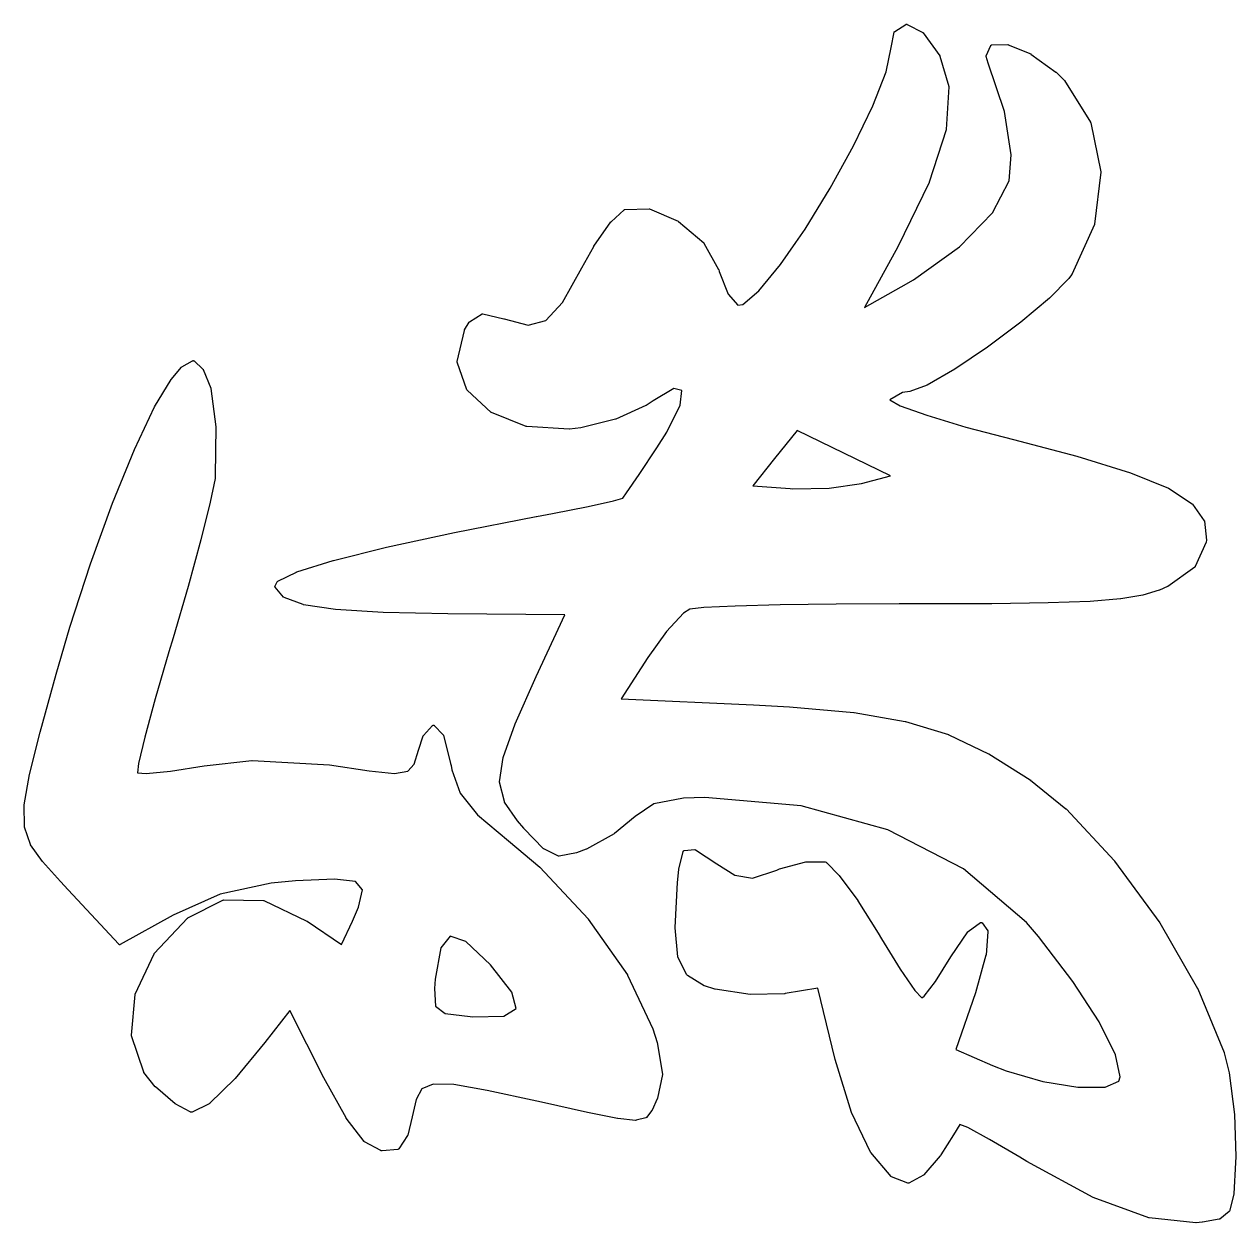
# Model space of a CAD drawing. Extents: x 7.9 to 72.3, y -91 to -26.2.
# Drawn here: x 7.89 to 12.94, y -64.14 to -59.15 of the extents above; entities that cross this region are included whole.
import ezdxf

# ---------------------------------------------------------------- set-up
doc = ezdxf.new("R2010")
doc.units = 0
doc.header["$MEASUREMENT"] = 0
doc.layers.add('BLACK', color=7, linetype='CONTINUOUS')

msp = doc.modelspace()

# ---------------------------------------------------------------- linework, layer by layer
at = {"layer": 'Black'}
for p, q in [((11.5181, -59.1771), (11.5185, -59.1767)), ((11.5185, -59.1767), (11.5189, -59.1763)), ((11.5189, -59.1763), (11.5192, -59.1761)), ((11.5192, -59.1761), (11.5194, -59.1759)), ((11.5194, -59.1759), (11.5661, -59.1466)), ((11.5661, -59.1466), (11.5668, -59.1463)), ((11.5668, -59.1463), (11.5677, -59.146)), ((11.5677, -59.146), (11.5677, -59.1459)), ((11.5677, -59.1459), (11.5677, -59.1459)), ((11.5677, -59.1459), (11.5686, -59.1459)), ((11.5686, -59.1459), (11.5694, -59.1459)), ((11.5694, -59.1459), (11.5694, -59.1459)), ((11.5694, -59.1459), (11.5703, -59.1462)), ((11.5694, -59.1459), (11.5694, -59.1459)), ((11.5703, -59.1462), (11.5711, -59.1464)), ((11.5711, -59.1464), (11.5711, -59.1464)), ((11.5711, -59.1464), (11.5711, -59.1464)), ((11.5711, -59.1464), (11.5711, -59.1464)), ((11.5711, -59.1464), (11.6371, -59.1809)), ((11.505, -59.2426), (11.5172, -59.1792)), ((11.5172, -59.1792), (11.5173, -59.1789)), ((11.5173, -59.1786), (11.5176, -59.1781)), ((11.5173, -59.1789), (11.5173, -59.1786)), ((11.5176, -59.1781), (11.5178, -59.1776)), ((11.5178, -59.1776), (11.518, -59.1774)), ((11.518, -59.1774), (11.5181, -59.1771)), ((11.6371, -59.1809), (11.6374, -59.1811)), ((11.6374, -59.1811), (11.6376, -59.1812)), ((11.6376, -59.1812), (11.6381, -59.1816)), ((11.6381, -59.1816), (11.6385, -59.182)), ((11.6385, -59.182), (11.6387, -59.1822)), ((11.6387, -59.1822), (11.6389, -59.1824)), ((11.6389, -59.1824), (11.7075, -59.2775)), ((11.4842, -59.3445), (11.505, -59.2426)), ((11.7075, -59.2775), (11.7079, -59.2783)), ((11.9008, -59.2784), (11.901, -59.2777)), ((11.901, -59.2776), (11.9206, -59.2346)), ((11.901, -59.2777), (11.901, -59.2776)), ((11.901, -59.2776), (11.901, -59.2776)), ((11.9206, -59.2346), (11.9207, -59.2344)), ((11.9207, -59.2344), (11.9208, -59.2342)), ((11.9208, -59.2342), (11.9212, -59.2337)), ((11.9212, -59.2337), (11.9216, -59.2332)), ((11.9216, -59.2332), (11.9218, -59.233)), ((11.9218, -59.233), (11.9219, -59.2329)), ((11.9219, -59.2329), (11.9225, -59.2325)), ((11.9225, -59.2325), (11.923, -59.2321)), ((11.923, -59.2321), (11.9232, -59.2321)), ((11.9232, -59.2321), (11.9234, -59.232)), ((11.9234, -59.232), (11.9241, -59.2319)), ((11.9241, -59.2319), (11.9247, -59.2317)), ((11.9247, -59.2317), (11.9249, -59.2317)), ((11.9249, -59.2317), (11.9251, -59.2317)), ((11.9251, -59.2317), (11.991, -59.2308)), ((11.991, -59.2308), (11.9911, -59.2308)), ((11.9911, -59.2308), (11.9912, -59.2308)), ((11.9912, -59.2308), (11.992, -59.231)), ((11.992, -59.231), (11.9927, -59.2311)), ((11.9927, -59.2311), (11.9928, -59.2312)), ((11.9928, -59.2312), (11.9929, -59.2312)), ((11.9929, -59.2312), (12.087, -59.2697)), ((12.087, -59.2697), (12.0875, -59.27)), ((12.0875, -59.27), (12.088, -59.2703)), ((12.088, -59.2703), (12.1922, -59.3454)), ((11.7079, -59.2783), (11.7083, -59.279)), ((11.7083, -59.279), (11.7458, -59.4057)), ((11.9006, -59.2793), (11.9008, -59.2784)), ((11.9006, -59.2794), (11.9006, -59.2793)), ((11.9006, -59.2793), (11.9006, -59.2793)), ((11.9007, -59.2801), (11.9006, -59.2794)), ((11.9008, -59.281), (11.9007, -59.2801)), ((11.9008, -59.2811), (11.9008, -59.281)), ((11.9008, -59.281), (11.9008, -59.281)), ((11.909, -59.3085), (11.9008, -59.2811)), ((11.909, -59.3086), (11.909, -59.3085)), ((11.9091, -59.3087), (11.909, -59.3086)), ((11.9769, -59.5098), (11.9091, -59.3087)), ((11.4286, -59.4865), (11.4842, -59.3445)), ((12.1922, -59.3454), (12.1925, -59.3456)), ((12.1925, -59.3456), (12.1928, -59.3459)), ((12.1928, -59.3459), (12.2274, -59.3799)), ((11.746, -59.4075), (11.7345, -59.5844)), ((11.7458, -59.4057), (11.7458, -59.4057)), ((11.7458, -59.4057), (11.7458, -59.4057)), ((11.7458, -59.4057), (11.7459, -59.4068)), ((11.7459, -59.4068), (11.746, -59.4074)), ((11.746, -59.4074), (11.746, -59.4074)), ((11.746, -59.4074), (11.746, -59.4075)), ((12.2274, -59.3799), (12.2277, -59.3804)), ((12.2277, -59.3804), (12.2281, -59.3808)), ((12.2281, -59.3808), (12.3364, -59.5548)), ((11.3473, -59.6536), (11.4286, -59.4865)), ((12.0053, -59.6902), (11.9769, -59.5098)), ((12.3364, -59.5548), (12.3364, -59.5548)), ((12.3364, -59.5548), (12.3364, -59.5548)), ((12.3364, -59.5548), (12.3367, -59.5556)), ((12.3367, -59.5556), (12.3371, -59.5564)), ((12.3371, -59.5564), (12.3371, -59.5564)), ((12.3371, -59.5564), (12.3371, -59.5564)), ((12.3371, -59.5564), (12.3791, -59.7614)), ((11.7343, -59.5856), (11.6638, -59.8048)), ((11.7344, -59.585), (11.7343, -59.5856)), ((11.7345, -59.5844), (11.7344, -59.585)), ((11.2498, -59.8299), (11.3473, -59.6536)), ((11.997, -59.7991), (12.0053, -59.6902)), ((12.3792, -59.763), (12.3534, -59.9797)), ((12.3791, -59.7614), (12.3791, -59.7622)), ((12.3791, -59.7622), (12.3792, -59.763)), ((11.1454, -59.9999), (11.2498, -59.8299)), ((11.6635, -59.8055), (11.5323, -60.0745)), ((11.6636, -59.8052), (11.6635, -59.8055)), ((11.6638, -59.8048), (11.6636, -59.8052)), ((11.9276, -59.9322), (11.997, -59.7991)), ((10.3364, -59.9695), (10.3907, -59.9198)), ((10.3907, -59.9198), (10.3914, -59.9193)), ((10.3907, -59.9198), (10.3907, -59.9198)), ((10.3907, -59.9198), (10.3907, -59.9198)), ((10.3914, -59.9193), (10.3922, -59.9189)), ((10.3922, -59.9189), (10.393, -59.9187)), ((10.3922, -59.9189), (10.3922, -59.9189)), ((10.3922, -59.9189), (10.3922, -59.9189)), ((10.393, -59.9187), (10.3939, -59.9185)), ((10.3939, -59.9185), (10.4949, -59.9157)), ((10.3939, -59.9185), (10.3939, -59.9185)), ((10.3939, -59.9185), (10.3939, -59.9185)), ((10.4949, -59.9157), (10.4951, -59.9157)), ((10.4951, -59.9157), (10.4953, -59.9157)), ((10.4953, -59.9157), (10.4959, -59.9158)), ((10.4959, -59.9158), (10.4966, -59.9159)), ((10.4966, -59.9159), (10.4968, -59.916)), ((10.4968, -59.916), (10.497, -59.9161)), ((10.497, -59.9161), (10.6168, -59.9676)), ((11.79, -60.0743), (11.9276, -59.9322)), ((10.2651, -60.0718), (10.3357, -59.9703)), ((10.3357, -59.9703), (10.3361, -59.9699)), ((10.3361, -59.9699), (10.3364, -59.9695)), ((10.6168, -59.9676), (10.6175, -59.968)), ((10.6175, -59.968), (10.6181, -59.9684)), ((10.6181, -59.9684), (10.7229, -60.0579)), ((12.353, -59.9811), (12.258, -60.1901)), ((12.3532, -59.9804), (12.353, -59.9811)), ((12.3534, -59.9797), (12.3532, -59.9804)), ((11.1066, -60.0561), (11.1454, -59.9999)), ((10.2148, -60.1619), (10.2648, -60.0722)), ((10.2648, -60.0722), (10.265, -60.072)), ((10.265, -60.072), (10.2651, -60.0718)), ((10.7229, -60.0579), (10.7229, -60.0579)), ((10.7229, -60.0579), (10.7229, -60.0579)), ((10.7229, -60.0579), (10.7235, -60.0586)), ((10.7235, -60.0586), (10.724, -60.0592)), ((10.724, -60.0592), (10.724, -60.0593)), ((10.724, -60.0593), (10.724, -60.0593)), ((10.724, -60.0593), (10.7848, -60.1682)), ((11.0434, -60.1478), (11.1066, -60.0561)), ((11.5322, -60.0747), (11.3941, -60.3273)), ((11.5323, -60.0746), (11.5322, -60.0747)), ((11.5323, -60.0745), (11.5323, -60.0746)), ((11.5975, -60.2118), (11.79, -60.0743)), ((10.1337, -60.3063), (10.2148, -60.1619)), ((10.2148, -60.1619), (10.2148, -60.1619)), ((10.7848, -60.1682), (10.785, -60.1687)), ((10.785, -60.1687), (10.7853, -60.1693)), ((10.7853, -60.1693), (10.7874, -60.177)), ((10.7874, -60.177), (10.8252, -60.2717)), ((10.9535, -60.2578), (11.0434, -60.1478)), ((11.5469, -60.2414), (11.5975, -60.2118)), ((12.246, -60.2065), (12.1659, -60.2879)), ((12.2462, -60.2062), (12.246, -60.2065)), ((12.2465, -60.206), (12.2462, -60.2062)), ((12.2575, -60.1909), (12.2465, -60.206)), ((12.2577, -60.1905), (12.2575, -60.1909)), ((12.258, -60.1901), (12.2577, -60.1905)), ((10.8252, -60.2717), (10.8649, -60.3171)), ((10.8857, -60.3141), (10.9535, -60.2578)), ((11.3941, -60.3273), (11.5469, -60.2414)), ((12.1655, -60.2883), (12.0459, -60.3882)), ((12.1657, -60.2881), (12.1655, -60.2883)), ((12.1659, -60.2879), (12.1657, -60.2881)), ((10.0646, -60.3814), (10.1337, -60.3063)), ((10.8649, -60.3171), (10.8857, -60.3141)), ((9.7252, -60.421), (9.7449, -60.3884)), ((9.7449, -60.3884), (9.7451, -60.3882)), ((9.7451, -60.3882), (9.7452, -60.388)), ((9.7452, -60.388), (9.7457, -60.3876)), ((9.7457, -60.3876), (9.7461, -60.3871)), ((9.7461, -60.3871), (9.7463, -60.387)), ((9.7463, -60.387), (9.7465, -60.3868)), ((9.7465, -60.3868), (9.7982, -60.3538)), ((9.7982, -60.3538), (9.7984, -60.3537)), ((9.7984, -60.3537), (9.7986, -60.3535)), ((9.7986, -60.3535), (9.7992, -60.3533)), ((9.7992, -60.3533), (9.7998, -60.3531)), ((9.7998, -60.3531), (9.8, -60.3531)), ((9.8, -60.3531), (9.8003, -60.353)), ((9.8003, -60.353), (9.8009, -60.353)), ((9.8009, -60.353), (9.8015, -60.353)), ((9.8015, -60.353), (9.8018, -60.3531)), ((9.8018, -60.3531), (9.802, -60.3531)), ((9.802, -60.3531), (9.8897, -60.3742)), ((9.8897, -60.3742), (9.89, -60.3743)), ((9.89, -60.3743), (9.8903, -60.3744)), ((9.8903, -60.3744), (9.8906, -60.3745)), ((9.8906, -60.3745), (9.9902, -60.4002)), ((9.9902, -60.4002), (10.0646, -60.3814)), ((12.0457, -60.3884), (11.9072, -60.4921)), ((12.0458, -60.3883), (12.0457, -60.3884)), ((12.0459, -60.3882), (12.0458, -60.3883)), ((9.6941, -60.5517), (9.7246, -60.4225)), ((9.7246, -60.4225), (9.7249, -60.4218)), ((9.7249, -60.4218), (9.7252, -60.421)), ((11.907, -60.4922), (11.7702, -60.5847)), ((11.9072, -60.4921), (11.907, -60.4921)), ((11.907, -60.4921), (11.907, -60.4922)), ((8.5017, -60.6268), (8.5445, -60.5762)), ((8.5445, -60.5762), (8.5459, -60.5751)), ((8.5459, -60.5751), (8.5911, -60.5494)), ((8.5459, -60.5751), (8.5459, -60.5751)), ((8.5459, -60.5751), (8.5459, -60.5751)), ((8.5911, -60.5494), (8.5916, -60.5492)), ((8.5916, -60.5492), (8.5921, -60.5489)), ((8.5921, -60.5489), (8.5924, -60.5489)), ((8.5924, -60.5489), (8.5927, -60.5488)), ((8.5927, -60.5488), (8.5932, -60.5488)), ((8.5932, -60.5488), (8.5938, -60.5487)), ((8.5938, -60.5487), (8.5941, -60.5488)), ((8.5941, -60.5488), (8.5945, -60.5488)), ((8.5945, -60.5488), (8.595, -60.549)), ((8.595, -60.549), (8.5955, -60.5491)), ((8.5955, -60.5491), (8.5958, -60.5493)), ((8.5958, -60.5493), (8.5961, -60.5494)), ((8.5961, -60.5494), (8.5965, -60.5497)), ((8.5965, -60.5497), (8.5969, -60.55)), ((8.5969, -60.55), (8.6341, -60.584)), ((8.6341, -60.584), (8.6342, -60.5842)), ((8.6342, -60.5842), (8.6344, -60.5843)), ((8.6344, -60.5843), (8.6348, -60.5849)), ((8.6348, -60.5849), (8.6351, -60.5854)), ((8.6351, -60.5854), (8.6352, -60.5856)), ((8.6352, -60.5856), (8.6354, -60.5858)), ((8.6354, -60.5858), (8.6664, -60.6639)), ((9.6939, -60.5528), (9.694, -60.5522)), ((9.694, -60.5531), (9.6939, -60.5528)), ((9.694, -60.5522), (9.6941, -60.5517)), ((9.694, -60.5534), (9.694, -60.5531)), ((9.6941, -60.5539), (9.694, -60.5534)), ((9.6942, -60.5545), (9.6941, -60.5539)), ((9.7353, -60.6705), (9.6942, -60.5545)), ((11.7699, -60.5848), (11.6555, -60.6512)), ((11.77, -60.5847), (11.7699, -60.5848)), ((11.7702, -60.5847), (11.77, -60.5847)), ((8.4322, -60.741), (8.5012, -60.6274)), ((8.5012, -60.6274), (8.5015, -60.6271)), ((8.5015, -60.6271), (8.5017, -60.6268)), ((8.6664, -60.6639), (8.6665, -60.6645)), ((8.6665, -60.6645), (8.6667, -60.6651)), ((8.6667, -60.6651), (8.6883, -60.8243)), ((9.7354, -60.6708), (9.7353, -60.6705)), ((9.7355, -60.6712), (9.7354, -60.6708)), ((9.7359, -60.6716), (9.7355, -60.6712)), ((9.7361, -60.6721), (9.7359, -60.6716)), ((9.7364, -60.6723), (9.7361, -60.6721)), ((9.7366, -60.6725), (9.7364, -60.6723)), ((9.8362, -60.7646), (9.7366, -60.6725)), ((10.5976, -60.6645), (10.5123, -60.716)), ((10.6318, -60.6735), (10.5976, -60.6645)), ((10.625, -60.7345), (10.6318, -60.6735)), ((11.5516, -60.681), (11.4987, -60.7118)), ((11.5821, -60.6773), (11.5516, -60.681)), ((11.5827, -60.6771), (11.5821, -60.6773)), ((11.5832, -60.677), (11.5827, -60.6771)), ((11.6546, -60.6516), (11.5832, -60.677)), ((11.655, -60.6514), (11.6546, -60.6516)), ((11.6555, -60.6512), (11.655, -60.6514)), ((8.3483, -60.9191), (8.4319, -60.7414)), ((8.4319, -60.7414), (8.4321, -60.7412)), ((8.4321, -60.7412), (8.4322, -60.741)), ((10.4819, -60.7364), (10.3558, -60.7923)), ((10.4822, -60.7361), (10.4819, -60.7364)), ((10.4826, -60.7359), (10.4822, -60.7361)), ((10.5123, -60.716), (10.4826, -60.7359)), ((10.5695, -60.8474), (10.625, -60.7345)), ((11.4987, -60.7118), (11.5421, -60.7366)), ((11.5421, -60.7366), (11.6538, -60.7768)), ((9.8363, -60.7646), (9.8362, -60.7646)), ((9.8363, -60.7647), (9.8363, -60.7646)), ((9.837, -60.7651), (9.8363, -60.7647)), ((9.8377, -60.7655), (9.837, -60.7651)), ((9.8377, -60.7656), (9.8377, -60.7655)), ((9.8378, -60.7656), (9.8377, -60.7656)), ((9.983, -60.8228), (9.8378, -60.7656)), ((10.355, -60.7926), (10.2104, -60.8291)), ((10.3554, -60.7924), (10.355, -60.7926)), ((10.3558, -60.7923), (10.3554, -60.7924)), ((11.6538, -60.7768), (11.8163, -60.8256)), ((8.6883, -60.8251), (8.6856, -61.0286)), ((8.6883, -60.8243), (8.6883, -60.8247)), ((8.6883, -60.8247), (8.6883, -60.8251)), ((9.9838, -60.8229), (9.983, -60.8228)), ((9.9845, -60.8231), (9.9838, -60.8229)), ((10.1623, -60.8345), (9.9845, -60.8231)), ((10.1628, -60.8345), (10.1623, -60.8345)), ((10.1632, -60.8345), (10.1628, -60.8345)), ((10.2098, -60.8292), (10.1632, -60.8345)), ((10.2101, -60.8291), (10.2098, -60.8292)), ((10.2104, -60.8291), (10.2101, -60.8291)), ((11.1122, -60.84), (11.0183, -60.9572)), ((11.5018, -61.0293), (11.1122, -60.84)), ((11.8163, -60.8256), (12.0148, -60.878)), ((10.5279, -60.9126), (10.5695, -60.8474)), ((12.0148, -60.878), (12.0148, -60.878)), ((12.0148, -60.878), (12.2786, -60.947)), ((8.2568, -61.1435), (8.3482, -60.9194)), ((8.3482, -60.9193), (8.3483, -60.9191)), ((8.3482, -60.9194), (8.3482, -60.9193)), ((10.4533, -61.023), (10.5279, -60.9126)), ((11.0183, -60.9572), (10.9278, -61.0702)), ((11.0183, -60.9572), (11.0183, -60.9572)), ((12.2786, -60.947), (12.2787, -60.947)), ((12.2787, -60.947), (12.2788, -60.947)), ((12.2788, -60.947), (12.5033, -61.0161)), ((8.6845, -61.04), (8.6649, -61.1387)), ((8.6856, -61.0291), (8.6845, -61.0395)), ((8.6845, -61.0395), (8.6845, -61.0397)), ((8.6845, -61.0397), (8.6845, -61.04)), ((8.6856, -61.0286), (8.6856, -61.0288)), ((8.6856, -61.0288), (8.6856, -61.0291)), ((10.4011, -61.1003), (10.4533, -61.023)), ((10.4533, -61.023), (10.4533, -61.023)), ((11.3813, -61.0605), (11.5018, -61.0293)), ((12.5033, -61.0161), (12.5035, -61.0162)), ((12.5035, -61.0162), (12.5037, -61.0162)), ((12.5037, -61.0162), (12.661, -61.0809)), ((10.9278, -61.0702), (11.0836, -61.0823)), ((11.0836, -61.0823), (11.0836, -61.0823)), ((11.0836, -61.0823), (11.0953, -61.0831)), ((11.0953, -61.0831), (11.2458, -61.0807)), ((11.2458, -61.0807), (11.3813, -61.0605)), ((12.661, -61.0809), (12.6614, -61.0811)), ((12.6614, -61.0811), (12.6619, -61.0813)), ((12.6619, -61.0813), (12.7606, -61.146)), ((8.1646, -61.3964), (8.2567, -61.1437)), ((8.2567, -61.1437), (8.2568, -61.1436)), ((8.2568, -61.1436), (8.2568, -61.1435)), ((8.6649, -61.1389), (8.6259, -61.2955)), ((8.6649, -61.1387), (8.6649, -61.1388)), ((8.6649, -61.1388), (8.6649, -61.1389)), ((10.2411, -61.1564), (10.3464, -61.1337)), ((10.3464, -61.1337), (10.3861, -61.1225)), ((10.3861, -61.1225), (10.4011, -61.1003)), ((10.4011, -61.1003), (10.4011, -61.1003)), ((12.7606, -61.146), (12.7607, -61.146)), ((12.7607, -61.146), (12.7607, -61.1461)), ((12.7607, -61.1461), (12.7613, -61.1466)), ((12.7613, -61.1466), (12.7619, -61.1472)), ((12.7619, -61.1472), (12.7619, -61.1472)), ((12.7619, -61.1472), (12.762, -61.1473)), ((12.762, -61.1473), (12.811, -61.2166)), ((10.0248, -61.1985), (10.0915, -61.1859)), ((10.0915, -61.1859), (10.2411, -61.1564)), ((9.6838, -61.2651), (10.0247, -61.1985)), ((10.0247, -61.1985), (10.0248, -61.1985)), ((10.0248, -61.1985), (10.0248, -61.1985)), ((12.811, -61.2166), (12.8111, -61.2169)), ((12.8111, -61.2169), (12.8114, -61.2173)), ((12.8114, -61.2173), (12.8115, -61.2177)), ((12.8115, -61.2177), (12.8117, -61.2181)), ((12.8117, -61.2181), (12.8117, -61.2185)), ((12.8117, -61.2185), (12.8119, -61.2189)), ((12.8119, -61.2189), (12.8198, -61.2973)), ((8.6258, -61.2956), (8.5724, -61.4906)), ((8.6259, -61.2955), (8.6258, -61.2955)), ((8.6258, -61.2955), (8.6258, -61.2956)), ((9.3997, -61.3269), (9.6837, -61.2651)), ((9.6837, -61.2651), (9.6838, -61.2651)), ((9.6838, -61.2651), (9.6838, -61.2651)), ((12.8198, -61.2984), (12.819, -61.3045)), ((12.8198, -61.2973), (12.8197, -61.2978)), ((12.8197, -61.2978), (12.8198, -61.2984)), ((9.1782, -61.3824), (9.3995, -61.3269)), ((9.3995, -61.3269), (9.3996, -61.3269)), ((9.3996, -61.3269), (9.3997, -61.3269)), ((12.8186, -61.3059), (12.7734, -61.4076)), ((12.8188, -61.3052), (12.8186, -61.3059)), ((12.819, -61.3045), (12.8188, -61.3052)), ((8.0785, -61.6602), (8.1645, -61.3966)), ((8.1645, -61.3966), (8.1646, -61.3965)), ((8.1646, -61.3965), (8.1646, -61.3964)), ((9.0252, -61.43), (9.1779, -61.3825)), ((9.1779, -61.3825), (9.1781, -61.3824)), ((9.1781, -61.3824), (9.1782, -61.3824)), ((8.9462, -61.4684), (9.0245, -61.4303)), ((9.0245, -61.4303), (9.0249, -61.4302)), ((9.0249, -61.4302), (9.0252, -61.43)), ((12.7717, -61.4097), (12.6582, -61.4902)), ((12.772, -61.4093), (12.7717, -61.4097)), ((12.7724, -61.4091), (12.772, -61.4093)), ((12.7726, -61.4087), (12.7724, -61.4091)), ((12.7729, -61.4084), (12.7726, -61.4087)), ((12.7731, -61.408), (12.7729, -61.4084)), ((12.7734, -61.4076), (12.7731, -61.408)), ((8.5724, -61.4907), (8.5096, -61.705)), ((8.5724, -61.4906), (8.5724, -61.4907)), ((8.5724, -61.4907), (8.5724, -61.4907)), ((8.9345, -61.4901), (8.9346, -61.4898)), ((8.9346, -61.4907), (8.9345, -61.4901)), ((8.9346, -61.4895), (8.9347, -61.489)), ((8.9346, -61.4898), (8.9346, -61.4895)), ((8.9347, -61.4912), (8.9346, -61.4907)), ((8.9347, -61.489), (8.9348, -61.4884)), ((8.9348, -61.4915), (8.9347, -61.4912)), ((8.9348, -61.4884), (8.935, -61.4881)), ((8.9348, -61.4918), (8.9348, -61.4915)), ((8.9351, -61.4923), (8.9348, -61.4918)), ((8.935, -61.4881), (8.9351, -61.4878)), ((8.9351, -61.4878), (8.944, -61.4706)), ((8.9353, -61.4928), (8.9351, -61.4923)), ((8.9355, -61.4931), (8.9353, -61.4928)), ((8.9357, -61.4933), (8.9355, -61.4931)), ((8.9705, -61.5347), (8.9357, -61.4933)), ((8.944, -61.4706), (8.9444, -61.47)), ((8.9444, -61.47), (8.9448, -61.4694)), ((8.9448, -61.4694), (8.945, -61.4694)), ((8.945, -61.4694), (8.9451, -61.4692)), ((8.9451, -61.4692), (8.9457, -61.4688)), ((8.9457, -61.4688), (8.9462, -61.4684)), ((12.6574, -61.4907), (12.6238, -61.5058)), ((12.6578, -61.4904), (12.6574, -61.4907)), ((12.6582, -61.4902), (12.6578, -61.4904)), ((8.9708, -61.535), (8.9705, -61.5347)), ((8.9711, -61.5353), (8.9708, -61.535)), ((8.9715, -61.5355), (8.9711, -61.5353)), ((8.9719, -61.5358), (8.9715, -61.5355)), ((8.9722, -61.5359), (8.9719, -61.5358)), ((8.9726, -61.5362), (8.9722, -61.5359)), ((9.052, -61.5662), (8.9726, -61.5362)), ((12.462, -61.5428), (12.3349, -61.5532)), ((12.4622, -61.5428), (12.462, -61.5428)), ((12.4624, -61.5428), (12.4622, -61.5428)), ((12.554, -61.5274), (12.4624, -61.5428)), ((12.5544, -61.5273), (12.554, -61.5274)), ((12.5547, -61.5272), (12.5544, -61.5273)), ((12.6233, -61.506), (12.5547, -61.5272)), ((12.6236, -61.5058), (12.6233, -61.506)), ((12.6238, -61.5058), (12.6236, -61.5058)), ((9.0526, -61.5663), (9.052, -61.5662)), ((9.0531, -61.5665), (9.0526, -61.5663)), ((9.1871, -61.5869), (9.0531, -61.5665)), ((9.1874, -61.5868), (9.1871, -61.5869)), ((9.1876, -61.5869), (9.1874, -61.5868)), ((9.3863, -61.599), (9.1876, -61.5869)), ((9.3864, -61.599), (9.3863, -61.599)), ((9.3865, -61.599), (9.3864, -61.599)), ((9.6559, -61.6044), (9.3865, -61.599)), ((10.6392, -61.6026), (10.568, -61.6783)), ((10.665, -61.5855), (10.6392, -61.6026)), ((10.7234, -61.5784), (10.665, -61.5855)), ((10.854, -61.5722), (10.7234, -61.5784)), ((11.0423, -61.5672), (10.854, -61.5722)), ((11.2748, -61.564), (11.0423, -61.5672)), ((11.0423, -61.5672), (11.0423, -61.5672)), ((11.5377, -61.5626), (11.2748, -61.564)), ((11.2748, -61.564), (11.2748, -61.564)), ((11.6177, -61.5627), (11.5377, -61.5626)), ((11.9248, -61.5623), (11.6177, -61.5627)), ((11.6177, -61.5627), (11.6177, -61.5627)), ((11.6177, -61.5627), (11.6177, -61.5627)), ((11.9249, -61.5623), (11.9248, -61.5623)), ((12.1597, -61.5594), (11.9249, -61.5623)), ((11.9249, -61.5623), (11.9249, -61.5623)), ((12.1598, -61.5594), (12.1597, -61.5594)), ((12.3346, -61.5532), (12.1598, -61.5594)), ((12.1598, -61.5594), (12.1598, -61.5594)), ((12.3348, -61.5532), (12.3346, -61.5532)), ((12.3349, -61.5532), (12.3348, -61.5532)), ((9.656, -61.6044), (9.6559, -61.6044)), ((10.1434, -61.6086), (9.656, -61.6044)), ((9.656, -61.6044), (9.656, -61.6044)), ((10.0242, -61.8661), (10.1434, -61.6086)), ((8.0217, -61.8563), (8.0785, -61.6604)), ((8.0785, -61.6603), (8.0785, -61.6602)), ((8.0785, -61.6604), (8.0785, -61.6603)), ((10.568, -61.6783), (10.4893, -61.7871)), ((8.5096, -61.705), (8.492, -61.7634)), ((8.5096, -61.705), (8.5096, -61.705)), ((8.5096, -61.705), (8.5096, -61.705)), ((8.492, -61.7634), (8.4353, -61.9588)), ((8.492, -61.7634), (8.492, -61.7634)), ((10.4893, -61.7871), (10.3791, -61.9589)), ((7.9558, -62.0987), (8.0217, -61.8564)), ((8.0217, -61.8564), (8.0217, -61.8563)), ((8.0217, -61.8563), (8.0217, -61.8563)), ((9.9364, -62.063), (10.0242, -61.8662)), ((10.0242, -61.8662), (10.0242, -61.8661)), ((10.0242, -61.8662), (10.0242, -61.8662)), ((8.4353, -61.9588), (8.3918, -62.1192)), ((10.3791, -61.9589), (10.9299, -61.9847)), ((10.9299, -61.9847), (10.9299, -61.9847)), ((10.9299, -61.9847), (10.93, -61.9847)), ((10.93, -61.9847), (11.0809, -61.9928)), ((11.0809, -61.9928), (11.081, -61.9928)), ((11.081, -61.9928), (11.0811, -61.9928)), ((11.0811, -61.9928), (11.3493, -62.0164)), ((11.3493, -62.0164), (11.3495, -62.0164)), ((11.3495, -62.0164), (11.3498, -62.0164)), ((11.3498, -62.0164), (11.5636, -62.053)), ((11.5636, -62.053), (11.5639, -62.0531)), ((11.5639, -62.0531), (11.5642, -62.0532)), ((11.5642, -62.0532), (11.7441, -62.1084)), ((7.9112, -62.2748), (7.9557, -62.0987)), ((7.9557, -62.0987), (7.9558, -62.0987)), ((7.9558, -62.0987), (7.9558, -62.0987)), ((9.5539, -62.1119), (9.5917, -62.0705)), ((9.5917, -62.0705), (9.5922, -62.0701)), ((9.5922, -62.0701), (9.5927, -62.0697)), ((9.5927, -62.0697), (9.5929, -62.0696)), ((9.5929, -62.0696), (9.5931, -62.0694)), ((9.5931, -62.0694), (9.5937, -62.0692)), ((9.5937, -62.0692), (9.5943, -62.069)), ((9.5943, -62.069), (9.5945, -62.069)), ((9.5945, -62.069), (9.5948, -62.0689)), ((9.5948, -62.0689), (9.5954, -62.0689)), ((9.5954, -62.0689), (9.596, -62.0689)), ((9.596, -62.0689), (9.5962, -62.069)), ((9.5962, -62.069), (9.5965, -62.069)), ((9.5965, -62.069), (9.5971, -62.0692)), ((9.5971, -62.0692), (9.5976, -62.0694)), ((9.5976, -62.0694), (9.5979, -62.0695)), ((9.5979, -62.0695), (9.5981, -62.0696)), ((9.5981, -62.0696), (9.5986, -62.07)), ((9.5986, -62.07), (9.5991, -62.0704)), ((9.5991, -62.0704), (9.6359, -62.1092)), ((9.886, -62.2032), (9.9362, -62.0633)), ((9.9362, -62.0633), (9.9363, -62.0632)), ((9.9363, -62.0632), (9.9364, -62.063)), ((8.3918, -62.1192), (8.3655, -62.2291)), ((9.5333, -62.1736), (9.5528, -62.1137)), ((9.5528, -62.1137), (9.5529, -62.1135)), ((9.5529, -62.1135), (9.553, -62.1133)), ((9.553, -62.1133), (9.5534, -62.1128)), ((9.5534, -62.1128), (9.5537, -62.1122)), ((9.5537, -62.1122), (9.5538, -62.112)), ((9.5538, -62.112), (9.5539, -62.1119)), ((9.6359, -62.1092), (9.6362, -62.1096)), ((9.6362, -62.1096), (9.6364, -62.1099)), ((9.6364, -62.1099), (9.6366, -62.1103)), ((9.6366, -62.1103), (9.6369, -62.1107)), ((9.6369, -62.1107), (9.637, -62.1111)), ((9.637, -62.1111), (9.6372, -62.1114)), ((9.6372, -62.1114), (9.6672, -62.2279)), ((11.7441, -62.1084), (11.7444, -62.1086)), ((11.7444, -62.1086), (11.7447, -62.1087)), ((11.7447, -62.1087), (11.9111, -62.188)), ((9.5158, -62.2311), (9.5333, -62.1737)), ((9.5333, -62.1737), (9.5333, -62.1736)), ((9.5333, -62.1737), (9.5333, -62.1737)), ((9.8715, -62.3053), (9.8857, -62.2042)), ((9.8857, -62.2042), (9.8859, -62.2037)), ((9.8859, -62.2037), (9.886, -62.2032)), ((11.9111, -62.188), (11.9114, -62.1882)), ((11.9114, -62.1882), (11.9117, -62.1883)), ((11.9117, -62.1883), (12.085, -62.2973)), ((8.3655, -62.2291), (8.361, -62.2682)), ((8.4994, -62.2604), (8.6395, -62.239)), ((8.6395, -62.239), (8.6396, -62.239)), ((8.6396, -62.239), (8.6397, -62.239)), ((8.6397, -62.239), (8.8381, -62.2159)), ((8.8381, -62.2159), (8.8386, -62.216)), ((8.8386, -62.216), (8.839, -62.2159)), ((8.839, -62.2159), (9.1614, -62.234)), ((9.1614, -62.234), (9.1617, -62.234)), ((9.1617, -62.234), (9.1619, -62.234)), ((9.1619, -62.234), (9.3269, -62.2601)), ((9.4887, -62.2614), (9.5158, -62.2311)), ((9.6672, -62.2279), (9.6673, -62.2281)), ((9.6673, -62.2281), (9.6673, -62.2283)), ((9.6673, -62.2283), (9.6689, -62.2368)), ((9.6689, -62.2368), (9.6689, -62.2368)), ((9.6689, -62.2368), (9.6721, -62.2546)), ((9.6721, -62.2546), (9.7075, -62.353)), ((7.8887, -62.4008), (7.9111, -62.2751)), ((7.9111, -62.275), (7.9112, -62.2748)), ((7.9111, -62.2751), (7.9111, -62.275)), ((8.361, -62.2682), (8.3969, -62.2706)), ((8.3969, -62.2706), (8.4994, -62.2604)), ((9.3269, -62.2601), (9.4325, -62.2704)), ((9.4325, -62.2704), (9.4887, -62.2614)), ((9.8715, -62.3054), (9.8715, -62.3053)), ((9.8715, -62.3055), (9.8715, -62.3054)), ((9.8715, -62.3063), (9.8715, -62.3055)), ((9.8716, -62.307), (9.8715, -62.3063)), ((9.8716, -62.3071), (9.8716, -62.307)), ((9.8716, -62.3072), (9.8716, -62.3071)), ((9.8919, -62.3878), (9.8716, -62.3072)), ((12.085, -62.2973), (12.0853, -62.2975)), ((12.0853, -62.2975), (12.0855, -62.2977)), ((12.0855, -62.2977), (12.2337, -62.418)), ((9.7075, -62.353), (9.78, -62.4434)), ((7.8887, -62.4012), (7.8887, -62.4008)), ((7.8887, -62.4017), (7.8887, -62.4012)), ((7.8894, -62.4928), (7.8887, -62.4017)), ((9.8919, -62.3879), (9.8919, -62.3878)), ((9.8919, -62.3878), (9.8919, -62.3878)), ((9.8921, -62.3883), (9.8919, -62.3879)), ((9.8926, -62.3894), (9.8921, -62.3883)), ((9.9459, -62.4677), (9.8926, -62.3894)), ((9.8926, -62.3894), (9.8926, -62.3894)), ((9.8926, -62.3894), (9.8926, -62.3894)), ((10.5153, -62.3972), (10.4373, -62.4505)), ((10.6383, -62.3735), (10.5153, -62.3972)), ((10.7278, -62.3707), (10.6383, -62.3735)), ((11.1293, -62.4049), (10.7278, -62.3707)), ((11.4915, -62.5053), (11.1293, -62.4049)), ((9.78, -62.4434), (9.9087, -62.5511)), ((10.4373, -62.4505), (10.3504, -62.5214)), ((12.2337, -62.418), (12.234, -62.4183)), ((12.234, -62.4183), (12.2342, -62.4185)), ((12.2342, -62.4185), (12.436, -62.6352)), ((7.8895, -62.4935), (7.8894, -62.4928)), ((7.8897, -62.4943), (7.8895, -62.4935)), ((7.9144, -62.5668), (7.8897, -62.4943)), ((9.9461, -62.468), (9.9459, -62.4677)), ((9.9463, -62.4682), (9.9461, -62.468)), ((9.973, -62.4991), (9.9463, -62.4682)), ((9.9731, -62.4992), (9.973, -62.4991)), ((9.9732, -62.4993), (9.9731, -62.4992)), ((10.0552, -62.5841), (9.9732, -62.4993)), ((11.8071, -62.6688), (11.4915, -62.5053)), ((9.9087, -62.5511), (9.9087, -62.5511)), ((9.9087, -62.5511), (9.9087, -62.5511)), ((9.9087, -62.5511), (10.0387, -62.661)), ((10.3497, -62.5219), (10.2336, -62.5855)), ((10.35, -62.5216), (10.3497, -62.5219)), ((10.3504, -62.5214), (10.35, -62.5216)), ((7.9148, -62.5674), (7.9144, -62.5668)), ((7.9151, -62.5681), (7.9148, -62.5674)), ((7.9647, -62.6377), (7.9151, -62.5681)), ((10.0559, -62.5846), (10.0552, -62.5841)), ((10.0566, -62.5851), (10.0559, -62.5846)), ((10.1172, -62.6153), (10.0566, -62.5851)), ((10.1918, -62.602), (10.1204, -62.6157)), ((10.1923, -62.6018), (10.1918, -62.602)), ((10.1927, -62.6017), (10.1923, -62.6018)), ((10.233, -62.5858), (10.1927, -62.6017)), ((10.2333, -62.5856), (10.233, -62.5858)), ((10.2336, -62.5855), (10.2333, -62.5856)), ((10.619, -62.6698), (10.6375, -62.5953)), ((10.6375, -62.5953), (10.6377, -62.5948)), ((10.6377, -62.5948), (10.6379, -62.5943)), ((10.6379, -62.5943), (10.6381, -62.594)), ((10.6381, -62.594), (10.6382, -62.5937)), ((10.6382, -62.5937), (10.6386, -62.5933)), ((10.6386, -62.5933), (10.6389, -62.5929)), ((10.6389, -62.5929), (10.6392, -62.5927)), ((10.6392, -62.5927), (10.6394, -62.5924)), ((10.6394, -62.5924), (10.6399, -62.5922)), ((10.6399, -62.5922), (10.6403, -62.5919)), ((10.6403, -62.5919), (10.6407, -62.5918)), ((10.6407, -62.5918), (10.641, -62.5917)), ((10.641, -62.5917), (10.6415, -62.5916)), ((10.6415, -62.5916), (10.642, -62.5915)), ((10.642, -62.5915), (10.6858, -62.5881)), ((10.6858, -62.5881), (10.6866, -62.5882)), ((10.6866, -62.5882), (10.6873, -62.5882)), ((10.6873, -62.5882), (10.6874, -62.5883)), ((10.6874, -62.5883), (10.6875, -62.5883)), ((10.6875, -62.5883), (10.6882, -62.5886)), ((10.6882, -62.5886), (10.6889, -62.5889)), ((10.6889, -62.5889), (10.7779, -62.6473)), ((7.9649, -62.638), (7.9647, -62.6377)), ((7.965, -62.6382), (7.9649, -62.638)), ((8.0404, -62.721), (7.965, -62.6382)), ((10.0387, -62.661), (10.0389, -62.6612)), ((10.0389, -62.6612), (10.0391, -62.6614)), ((10.0391, -62.6614), (10.2407, -62.8772)), ((10.1179, -62.6155), (10.1172, -62.6153)), ((10.1186, -62.6157), (10.1179, -62.6155)), ((10.1188, -62.6157), (10.1186, -62.6157)), ((10.1189, -62.6158), (10.1188, -62.6157)), ((10.1196, -62.6157), (10.1189, -62.6158)), ((10.1204, -62.6157), (10.1196, -62.6157)), ((10.7779, -62.6473), (10.778, -62.6473)), ((10.778, -62.6473), (10.853, -62.6952)), ((11.0395, -62.6685), (11.1483, -62.6385)), ((11.1483, -62.6385), (11.1489, -62.6384)), ((11.1489, -62.6384), (11.1496, -62.6383)), ((11.1496, -62.6383), (11.227, -62.6385)), ((11.227, -62.6385), (11.2272, -62.6386)), ((11.2272, -62.6386), (11.2275, -62.6386)), ((11.2275, -62.6386), (11.2281, -62.6387)), ((11.2281, -62.6387), (11.2287, -62.6388)), ((11.2287, -62.6388), (11.2289, -62.639)), ((11.2289, -62.639), (11.2291, -62.639)), ((11.2291, -62.639), (11.2332, -62.641)), ((11.2332, -62.641), (11.2339, -62.6415)), ((11.2339, -62.6415), (11.2346, -62.642)), ((11.2346, -62.642), (11.2879, -62.6954)), ((12.436, -62.6352), (12.4361, -62.6355)), ((12.4361, -62.6355), (12.4363, -62.6357)), ((12.4363, -62.6357), (12.6248, -62.8931)), ((9.1822, -62.7107), (9.0196, -62.7187)), ((9.2709, -62.7212), (9.1822, -62.7107)), ((10.6139, -62.725), (10.6189, -62.6706)), ((10.6189, -62.6706), (10.619, -62.6702)), ((10.619, -62.6702), (10.619, -62.6698)), ((10.853, -62.6952), (10.9261, -62.7068)), ((10.9261, -62.7068), (11.0272, -62.6735)), ((11.0272, -62.6735), (11.039, -62.6687)), ((11.039, -62.6687), (11.0393, -62.6687)), ((11.0393, -62.6687), (11.0395, -62.6685)), ((11.2879, -62.6954), (11.2881, -62.6957)), ((11.2881, -62.6957), (11.2884, -62.696)), ((11.2884, -62.696), (11.3653, -62.8008)), ((12.069, -62.8925), (11.8071, -62.6688)), ((8.0724, -62.7553), (8.0404, -62.721)), ((8.0404, -62.721), (8.0404, -62.721)), ((8.0404, -62.721), (8.0404, -62.721)), ((8.2831, -62.9829), (8.0724, -62.7553)), ((8.0724, -62.7553), (8.0724, -62.7553)), ((8.9185, -62.7284), (8.706, -62.7742)), ((9.0196, -62.7187), (8.9185, -62.7284)), ((9.2991, -62.7559), (9.2709, -62.7212)), ((9.2827, -62.8273), (9.2991, -62.7559)), ((10.6039, -62.9127), (10.6139, -62.7252)), ((10.6139, -62.7251), (10.6139, -62.725)), ((10.6139, -62.7252), (10.6139, -62.7251)), ((8.706, -62.7742), (8.5103, -62.8614)), ((8.5708, -62.8729), (8.7176, -62.7983)), ((8.7176, -62.7983), (8.7179, -62.7982)), ((8.7179, -62.7982), (8.7182, -62.7981)), ((8.7182, -62.7981), (8.7187, -62.798)), ((8.7187, -62.798), (8.7192, -62.7978)), ((8.7192, -62.7978), (8.7196, -62.7978)), ((8.7196, -62.7978), (8.7199, -62.7978)), ((8.7199, -62.7978), (8.886, -62.8)), ((8.886, -62.8), (8.8862, -62.8)), ((8.8862, -62.8), (8.8864, -62.8)), ((8.8864, -62.8), (8.887, -62.8002)), ((8.887, -62.8002), (8.8877, -62.8003)), ((8.8877, -62.8003), (8.8879, -62.8004)), ((8.8879, -62.8004), (8.8881, -62.8005)), ((8.8881, -62.8005), (9.0677, -62.8858)), ((11.3653, -62.8008), (11.3654, -62.8009)), ((11.3654, -62.8009), (11.3655, -62.8011)), ((11.3655, -62.8011), (11.4508, -62.9368)), ((8.5103, -62.8614), (8.2892, -62.9839)), ((9.2573, -62.8863), (9.2827, -62.8273)), ((8.431, -63.0217), (8.5694, -62.874)), ((8.5694, -62.874), (8.5704, -62.8732)), ((8.5704, -62.8732), (8.5708, -62.8729)), ((9.0677, -62.8858), (9.068, -62.886)), ((9.068, -62.886), (9.0683, -62.8862)), ((9.0683, -62.8862), (9.2127, -62.9842)), ((9.2127, -62.9842), (9.2573, -62.8863)), ((10.2407, -62.8772), (10.2409, -62.8775)), ((10.2409, -62.8775), (10.2412, -62.8778)), ((10.2412, -62.8778), (10.4047, -63.1105)), ((10.6039, -62.9131), (10.6039, -62.9127)), ((10.6039, -62.9135), (10.6039, -62.9131)), ((10.6147, -63.0352), (10.6039, -62.9135)), ((11.8253, -62.9293), (11.877, -62.8923)), ((11.877, -62.8923), (11.8774, -62.8921)), ((11.8774, -62.8921), (11.8777, -62.8918)), ((11.8777, -62.8918), (11.8781, -62.8917)), ((11.8781, -62.8917), (11.8785, -62.8915)), ((11.8785, -62.8915), (11.879, -62.8915)), ((11.879, -62.8915), (11.8794, -62.8914)), ((11.8794, -62.8914), (11.8798, -62.8914)), ((11.8798, -62.8914), (11.8802, -62.8913)), ((11.8802, -62.8913), (11.8807, -62.8915)), ((11.8807, -62.8915), (11.8811, -62.8915)), ((11.8811, -62.8915), (11.8815, -62.8917)), ((11.8815, -62.8917), (11.8819, -62.8918)), ((11.8819, -62.8918), (11.8823, -62.892)), ((11.8823, -62.892), (11.8827, -62.8922)), ((11.8827, -62.8922), (11.883, -62.8925)), ((11.883, -62.8925), (11.8834, -62.8928)), ((11.8834, -62.8928), (11.8836, -62.8931)), ((11.8836, -62.8931), (11.8839, -62.8934)), ((11.8839, -62.8934), (11.9077, -62.9268)), ((12.1195, -62.9505), (12.069, -62.8925)), ((12.6248, -62.8931), (12.625, -62.8934)), ((12.625, -62.8934), (12.6251, -62.8936)), ((12.6251, -62.8936), (12.7832, -63.1675)), ((9.6656, -62.9488), (9.6263, -62.9978)), ((9.7306, -62.9716), (9.6656, -62.9488)), ((11.4508, -62.9368), (11.4508, -62.9369)), ((11.4508, -62.9369), (11.4509, -62.9369)), ((11.4509, -62.9369), (11.4642, -62.9595)), ((11.4642, -62.9595), (11.5426, -63.0862)), ((11.7535, -63.0353), (11.8241, -62.9306)), ((11.8241, -62.9306), (11.8248, -62.9299)), ((11.8241, -62.9306), (11.8241, -62.9306)), ((11.8241, -62.9306), (11.8241, -62.9306)), ((11.8248, -62.9299), (11.8253, -62.9293)), ((11.8253, -62.9293), (11.8253, -62.9293)), ((11.8253, -62.9293), (11.8253, -62.9293)), ((11.9086, -62.9301), (11.9005, -63.0279)), ((11.9077, -62.9268), (11.9077, -62.9268)), ((11.9077, -62.9268), (11.9077, -62.9268)), ((11.9077, -62.9268), (11.908, -62.9276)), ((11.908, -62.9276), (11.9084, -62.9284)), ((11.9084, -62.9284), (11.9084, -62.9284)), ((11.9084, -62.9284), (11.9084, -62.9284)), ((11.9084, -62.9284), (11.9085, -62.9294)), ((11.9085, -62.9294), (11.9086, -62.9301)), ((11.9086, -62.9301), (11.9086, -62.9301)), ((11.9086, -62.9301), (11.9086, -62.9301)), ((12.263, -63.1377), (12.1195, -62.9505)), ((8.2837, -62.9833), (8.2831, -62.9829)), ((8.2842, -62.9838), (8.2837, -62.9833)), ((8.2843, -62.9838), (8.2842, -62.9838)), ((8.2845, -62.9839), (8.2843, -62.9838)), ((8.2852, -62.9842), (8.2845, -62.9839)), ((8.2858, -62.9844), (8.2852, -62.9842)), ((8.286, -62.9844), (8.2858, -62.9844)), ((8.2861, -62.9845), (8.286, -62.9844)), ((8.2869, -62.9844), (8.2861, -62.9845)), ((8.2875, -62.9844), (8.2869, -62.9844)), ((8.2877, -62.9844), (8.2875, -62.9844)), ((8.2879, -62.9844), (8.2877, -62.9844)), ((8.2885, -62.9841), (8.2879, -62.9844)), ((8.2892, -62.9839), (8.2885, -62.9841)), ((9.6263, -62.9978), (9.6033, -63.1283)), ((9.8331, -63.069), (9.7306, -62.9716)), ((8.3514, -63.1909), (8.4301, -63.023)), ((8.4301, -63.023), (8.4306, -63.0224)), ((8.4306, -63.0224), (8.431, -63.0217)), ((10.6147, -63.0353), (10.6147, -63.0352)), ((10.6147, -63.0354), (10.6147, -63.0353)), ((10.6149, -63.0361), (10.6147, -63.0354)), ((10.6151, -63.0369), (10.6149, -63.0361)), ((10.6152, -63.0369), (10.6151, -63.0369)), ((10.6152, -63.037), (10.6152, -63.0369)), ((10.6529, -63.1106), (10.6152, -63.037)), ((11.6902, -63.1374), (11.7534, -63.0355)), ((11.7534, -63.0355), (11.7535, -63.0354)), ((11.7535, -63.0354), (11.7535, -63.0353)), ((11.9003, -63.0288), (11.8564, -63.1849)), ((11.9005, -63.0279), (11.9003, -63.0283)), ((11.9003, -63.0283), (11.9003, -63.0288)), ((9.923, -63.1828), (9.8331, -63.069)), ((10.4047, -63.1105), (10.4049, -63.1109)), ((10.4049, -63.1109), (10.4051, -63.1113)), ((10.4051, -63.1113), (10.5109, -63.3354)), ((10.6532, -63.111), (10.6529, -63.1106)), ((10.6534, -63.1114), (10.6532, -63.111)), ((10.6537, -63.1117), (10.6534, -63.1114)), ((10.6539, -63.112), (10.6537, -63.1117)), ((10.6543, -63.1122), (10.6539, -63.112)), ((10.6547, -63.1126), (10.6543, -63.1122)), ((10.7254, -63.1555), (10.6547, -63.1126)), ((11.5426, -63.0862), (11.6038, -63.1751)), ((9.6033, -63.1283), (9.5999, -63.1669)), ((9.5999, -63.1669), (9.6039, -63.2405)), ((10.7259, -63.1558), (10.7254, -63.1555)), ((10.7265, -63.156), (10.7259, -63.1558)), ((10.7697, -63.1698), (10.7265, -63.156)), ((11.1989, -63.1664), (11.0627, -63.1885)), ((11.2715, -63.463), (11.1989, -63.1664)), ((11.6424, -63.1991), (11.6902, -63.1374)), ((12.3723, -63.3065), (12.263, -63.1377)), ((12.7832, -63.1675), (12.7833, -63.1678)), ((12.7833, -63.1678), (12.7835, -63.1681)), ((12.7835, -63.1681), (12.8938, -63.4342)), ((8.3355, -63.362), (8.3509, -63.1926)), ((8.3509, -63.1926), (8.3512, -63.1917)), ((8.3512, -63.1917), (8.3514, -63.1909)), ((9.9405, -63.2508), (9.923, -63.1828)), ((10.7701, -63.1699), (10.7697, -63.1698)), ((10.7705, -63.17), (10.7701, -63.1699)), ((10.9164, -63.1925), (10.7705, -63.17)), ((10.9169, -63.1924), (10.9164, -63.1925)), ((10.9173, -63.1925), (10.9169, -63.1924)), ((11.0602, -63.1889), (10.9173, -63.1925)), ((11.0605, -63.1888), (11.0602, -63.1889)), ((11.0609, -63.1888), (11.0605, -63.1888)), ((11.0626, -63.1885), (11.0609, -63.1888)), ((11.0627, -63.1885), (11.0626, -63.1885)), ((11.0627, -63.1885), (11.0627, -63.1885)), ((11.6038, -63.1751), (11.633, -63.2055)), ((11.633, -63.2055), (11.6424, -63.1991)), ((11.8564, -63.1851), (11.7749, -63.4219)), ((11.8564, -63.1849), (11.8564, -63.185)), ((11.8564, -63.185), (11.8564, -63.1851)), ((8.9972, -63.2583), (8.8929, -63.3921)), ((9.1385, -63.5398), (8.9972, -63.2583)), ((9.6039, -63.2405), (9.6447, -63.2711)), ((9.8895, -63.283), (9.9405, -63.2508)), ((9.6447, -63.2711), (9.749, -63.2843)), ((9.749, -63.2843), (9.7598, -63.2852)), ((9.7598, -63.2852), (9.8895, -63.283)), ((12.4404, -63.4436), (12.3723, -63.3065)), ((8.3355, -63.3621), (8.3355, -63.362)), ((8.3355, -63.3623), (8.3355, -63.3621)), ((8.3356, -63.363), (8.3355, -63.3623)), ((8.3356, -63.3637), (8.3356, -63.363)), ((8.3357, -63.3638), (8.3356, -63.3637)), ((8.3357, -63.364), (8.3357, -63.3638)), ((8.3872, -63.5163), (8.3357, -63.364)), ((10.5109, -63.3354), (10.511, -63.3357)), ((10.511, -63.3357), (10.5112, -63.336)), ((10.5112, -63.336), (10.5286, -63.3921)), ((8.8928, -63.3922), (8.7685, -63.5427)), ((8.8929, -63.3921), (8.8928, -63.3921)), ((8.8928, -63.3921), (8.8928, -63.3922)), ((10.5286, -63.3921), (10.5286, -63.3925)), ((10.5286, -63.3925), (10.5287, -63.3928)), ((10.5287, -63.3928), (10.5509, -63.5238)), ((11.7749, -63.4219), (11.9272, -63.4877)), ((11.2716, -63.4632), (11.2715, -63.463)), ((11.2716, -63.4633), (11.2716, -63.4632)), ((11.3394, -63.6837), (11.2716, -63.4633)), ((12.4602, -63.5356), (12.4404, -63.4436)), ((12.8938, -63.4342), (12.8939, -63.4346)), ((12.8939, -63.4346), (12.894, -63.4349)), ((12.894, -63.4349), (12.9143, -63.5189)), ((8.3877, -63.5172), (8.3872, -63.5163)), ((8.388, -63.5178), (8.3877, -63.5172)), ((8.4353, -63.5772), (8.388, -63.5178)), ((11.9272, -63.4877), (11.9844, -63.5103)), ((11.9844, -63.5103), (12.1372, -63.5544)), ((12.9143, -63.5189), (12.9144, -63.5192)), ((12.9144, -63.5192), (12.9144, -63.5194)), ((12.9144, -63.5194), (12.937, -63.6924)), ((8.7682, -63.5431), (8.6618, -63.6474)), ((8.7683, -63.5429), (8.7682, -63.5431)), ((8.7685, -63.5427), (8.7683, -63.5429)), ((9.1386, -63.5399), (9.1385, -63.5398)), ((9.1386, -63.54), (9.1386, -63.5399)), ((9.2309, -63.7072), (9.1386, -63.54)), ((9.594, -63.5655), (9.5472, -63.5855)), ((9.68, -63.568), (9.594, -63.5655)), ((9.8196, -63.5924), (9.68, -63.568)), ((10.5509, -63.5257), (10.5299, -63.6243)), ((10.5509, -63.5238), (10.5509, -63.5239)), ((10.5509, -63.5239), (10.5509, -63.5239)), ((10.5509, -63.5239), (10.5509, -63.5247)), ((10.5509, -63.5247), (10.5509, -63.5255)), ((10.5509, -63.5255), (10.5509, -63.5256)), ((10.5509, -63.5256), (10.5509, -63.5257)), ((12.1372, -63.5544), (12.2831, -63.5781)), ((12.3973, -63.5784), (12.4548, -63.5537)), ((12.4548, -63.5537), (12.4602, -63.5356)), ((8.4357, -63.5775), (8.4353, -63.5772)), ((8.436, -63.5779), (8.4357, -63.5775)), ((8.518, -63.6482), (8.436, -63.5779)), ((9.5472, -63.5855), (9.5228, -63.6299)), ((10.0267, -63.6371), (9.8196, -63.5924)), ((12.2831, -63.5781), (12.3973, -63.5784)), ((8.5184, -63.6484), (8.518, -63.6482)), ((8.5189, -63.6488), (8.5184, -63.6484)), ((8.5807, -63.682), (8.5189, -63.6488)), ((8.6605, -63.6483), (8.5896, -63.6825)), ((8.6611, -63.6478), (8.6605, -63.6483)), ((8.6618, -63.6474), (8.6611, -63.6478)), ((9.5228, -63.6299), (9.5067, -63.7029)), ((10.0466, -63.6415), (10.0267, -63.6371)), ((10.0267, -63.6371), (10.0267, -63.6371)), ((10.2384, -63.684), (10.0466, -63.6415)), ((10.0466, -63.6415), (10.0466, -63.6415)), ((10.5075, -63.6747), (10.5071, -63.6752)), ((10.5289, -63.6267), (10.5075, -63.6747)), ((10.5295, -63.6253), (10.5289, -63.6267)), ((10.5297, -63.6248), (10.5295, -63.6253)), ((10.5299, -63.6243), (10.5297, -63.6248)), ((8.5809, -63.682), (8.5807, -63.682)), ((8.581, -63.6821), (8.5809, -63.682)), ((8.5817, -63.6823), (8.581, -63.6821)), ((8.5824, -63.6825), (8.5817, -63.6823)), ((8.5825, -63.6825), (8.5824, -63.6825)), ((8.5826, -63.6826), (8.5825, -63.6825)), ((8.5869, -63.683), (8.5826, -63.6826)), ((8.5874, -63.6829), (8.5869, -63.683)), ((8.5879, -63.683), (8.5874, -63.6829)), ((8.5883, -63.6829), (8.5879, -63.683)), ((8.5887, -63.6828), (8.5883, -63.6829)), ((8.5891, -63.6826), (8.5887, -63.6828)), ((8.5896, -63.6825), (8.5891, -63.6826)), ((9.2311, -63.7075), (9.2309, -63.7072)), ((9.2313, -63.7079), (9.2311, -63.7075)), ((9.307, -63.8048), (9.2313, -63.7079)), ((9.5067, -63.703), (9.4886, -63.7786)), ((9.5067, -63.7029), (9.5067, -63.7029)), ((9.5067, -63.7029), (9.5067, -63.703)), ((10.2385, -63.684), (10.2384, -63.684)), ((10.3636, -63.7093), (10.2385, -63.684)), ((10.2385, -63.684), (10.2385, -63.684)), ((10.3639, -63.7093), (10.3636, -63.7093)), ((10.3641, -63.7094), (10.3639, -63.7093)), ((10.4388, -63.7171), (10.3641, -63.7094)), ((10.4389, -63.7171), (10.4388, -63.7171)), ((10.4398, -63.717), (10.4389, -63.7171)), ((10.4389, -63.7171), (10.4389, -63.7171)), ((10.4406, -63.7169), (10.4398, -63.717)), ((10.4813, -63.7065), (10.4406, -63.7169)), ((10.4406, -63.7169), (10.4406, -63.7169)), ((10.4406, -63.7169), (10.4406, -63.7169)), ((10.482, -63.7062), (10.4813, -63.7065)), ((10.4826, -63.7059), (10.482, -63.7062)), ((10.4827, -63.7058), (10.4826, -63.7059)), ((10.4828, -63.7058), (10.4827, -63.7058)), ((10.4834, -63.7053), (10.4828, -63.7058)), ((10.4839, -63.7048), (10.4834, -63.7053)), ((10.5068, -63.6757), (10.4839, -63.7048)), ((10.5071, -63.6752), (10.5068, -63.6757)), ((11.3395, -63.684), (11.3394, -63.6837)), ((11.3396, -63.6844), (11.3395, -63.684)), ((11.419, -63.85), (11.3396, -63.6844)), ((12.937, -63.6924), (12.937, -63.6926)), ((12.937, -63.6926), (12.937, -63.6929)), ((12.937, -63.6929), (12.9422, -63.8684)), ((11.7912, -63.7347), (11.7649, -63.7768)), ((11.8242, -63.7472), (11.7912, -63.7347)), ((11.9146, -63.7963), (11.8242, -63.7472)), ((9.3071, -63.8049), (9.307, -63.8048)), ((9.3072, -63.805), (9.3071, -63.8049)), ((9.3078, -63.8055), (9.3072, -63.805)), ((9.3083, -63.806), (9.3078, -63.8055)), ((9.3084, -63.806), (9.3083, -63.806)), ((9.3085, -63.8061), (9.3084, -63.806)), ((9.3761, -63.8434), (9.3085, -63.8061)), ((9.4879, -63.7802), (9.4506, -63.8362)), ((9.4884, -63.7792), (9.4879, -63.7802)), ((9.4879, -63.7802), (9.4879, -63.7802)), ((9.4879, -63.7802), (9.4879, -63.7802)), ((9.4886, -63.7786), (9.4884, -63.7792)), ((9.4886, -63.7786), (9.4886, -63.7786)), ((9.4886, -63.7786), (9.4886, -63.7786)), ((11.7648, -63.7768), (11.7124, -63.8606)), ((11.7649, -63.7768), (11.7648, -63.7768)), ((12.041, -63.8706), (11.9146, -63.7963)), ((9.3768, -63.8437), (9.3761, -63.8434)), ((9.3761, -63.8434), (9.3761, -63.8434)), ((9.3761, -63.8434), (9.3761, -63.8434)), ((9.3777, -63.844), (9.3768, -63.8437)), ((9.3799, -63.8443), (9.3777, -63.844)), ((9.3777, -63.844), (9.3777, -63.844)), ((9.3777, -63.844), (9.3777, -63.844)), ((9.3805, -63.8443), (9.3799, -63.8443)), ((9.3811, -63.8444), (9.3805, -63.8443)), ((9.4469, -63.8384), (9.3811, -63.8444)), ((9.4474, -63.8383), (9.4469, -63.8384)), ((9.4479, -63.8383), (9.4474, -63.8383)), ((9.4482, -63.8381), (9.4479, -63.8383)), ((9.4486, -63.838), (9.4482, -63.8381)), ((9.449, -63.8377), (9.4486, -63.838)), ((9.4495, -63.8375), (9.449, -63.8377)), ((9.4497, -63.8372), (9.4495, -63.8375)), ((9.45, -63.837), (9.4497, -63.8372)), ((9.4503, -63.8366), (9.45, -63.837)), ((9.4506, -63.8362), (9.4503, -63.8366)), ((11.4194, -63.8505), (11.419, -63.85)), ((11.4197, -63.8511), (11.4194, -63.8505)), ((11.5045, -63.9515), (11.4197, -63.8511)), ((11.7095, -63.8651), (11.6416, -63.9447)), ((11.7097, -63.8648), (11.7095, -63.8651)), ((11.7099, -63.8646), (11.7097, -63.8648)), ((11.7124, -63.8606), (11.7099, -63.8646)), ((11.7124, -63.8606), (11.7124, -63.8606)), ((11.7124, -63.8606), (11.7124, -63.8606)), ((12.0706, -63.8886), (12.041, -63.8706)), ((12.9422, -63.8687), (12.9413, -63.8933)), ((12.9422, -63.8684), (12.9421, -63.8685)), ((12.9421, -63.8685), (12.9422, -63.8687)), ((12.0707, -63.8887), (12.0706, -63.8886)), ((12.0708, -63.8888), (12.0707, -63.8887)), ((12.347, -64.0389), (12.0708, -63.8888)), ((12.9413, -63.8934), (12.9337, -64.0241)), ((12.9413, -63.8933), (12.9413, -63.8934)), ((12.9413, -63.8934), (12.9413, -63.8934)), ((11.5048, -63.9517), (11.5045, -63.9515)), ((11.5051, -63.952), (11.5048, -63.9517)), ((11.5055, -63.9522), (11.5051, -63.952)), ((11.5059, -63.9526), (11.5055, -63.9522)), ((11.5062, -63.9527), (11.5059, -63.9526)), ((11.5065, -63.9529), (11.5062, -63.9527)), ((11.5741, -63.979), (11.5065, -63.9529)), ((11.6402, -63.9459), (11.5783, -63.9787)), ((11.6403, -63.9458), (11.6402, -63.9458)), ((11.6402, -63.9458), (11.6402, -63.9459)), ((11.6409, -63.9453), (11.6403, -63.9458)), ((11.6415, -63.9448), (11.6409, -63.9453)), ((11.6416, -63.9447), (11.6415, -63.9448)), ((11.6416, -63.9447), (11.6416, -63.9447)), ((11.5745, -63.9791), (11.5741, -63.979)), ((11.5749, -63.9792), (11.5745, -63.9791)), ((11.5754, -63.9792), (11.5749, -63.9792)), ((11.5758, -63.9793), (11.5754, -63.9792)), ((11.5762, -63.9793), (11.5758, -63.9793)), ((11.5766, -63.9793), (11.5762, -63.9793)), ((11.5771, -63.9791), (11.5766, -63.9793)), ((11.5775, -63.9791), (11.5771, -63.9791)), ((11.5779, -63.9789), (11.5775, -63.9791)), ((11.5783, -63.9787), (11.5779, -63.9789)), ((12.9336, -64.025), (12.9158, -64.0951)), ((12.9337, -64.0241), (12.9336, -64.0246)), ((12.9336, -64.0246), (12.9336, -64.025)), ((12.3473, -64.039), (12.347, -64.0389)), ((12.3477, -64.0392), (12.3473, -64.039)), ((12.5799, -64.1233), (12.3477, -64.0392)), ((12.5805, -64.1234), (12.5799, -64.1233)), ((12.5811, -64.1236), (12.5805, -64.1234)), ((12.7758, -64.1441), (12.5811, -64.1236)), ((12.8732, -64.1295), (12.8031, -64.1418)), ((12.8736, -64.1293), (12.8732, -64.1295)), ((12.8739, -64.1293), (12.8736, -64.1293)), ((12.8744, -64.1291), (12.8739, -64.1293)), ((12.8748, -64.1289), (12.8744, -64.1291)), ((12.8751, -64.1286), (12.8748, -64.1289)), ((12.8754, -64.1285), (12.8751, -64.1286)), ((12.9141, -64.0978), (12.8754, -64.1285)), ((12.9146, -64.0972), (12.9141, -64.0978)), ((12.9151, -64.0967), (12.9146, -64.0972)), ((12.9152, -64.0965), (12.9151, -64.0966)), ((12.9151, -64.0966), (12.9151, -64.0967)), ((12.9155, -64.0958), (12.9152, -64.0965)), ((12.9158, -64.0951), (12.9155, -64.0958)), ((12.7763, -64.144), (12.7758, -64.1441)), ((12.7768, -64.1441), (12.7763, -64.144)), ((12.8027, -64.1418), (12.7768, -64.1441)), ((12.8029, -64.1418), (12.8027, -64.1418)), ((12.8031, -64.1418), (12.8029, -64.1418))]:
    msp.add_line(p, q, dxfattribs=at)

doc.saveas('drawing.dxf')
